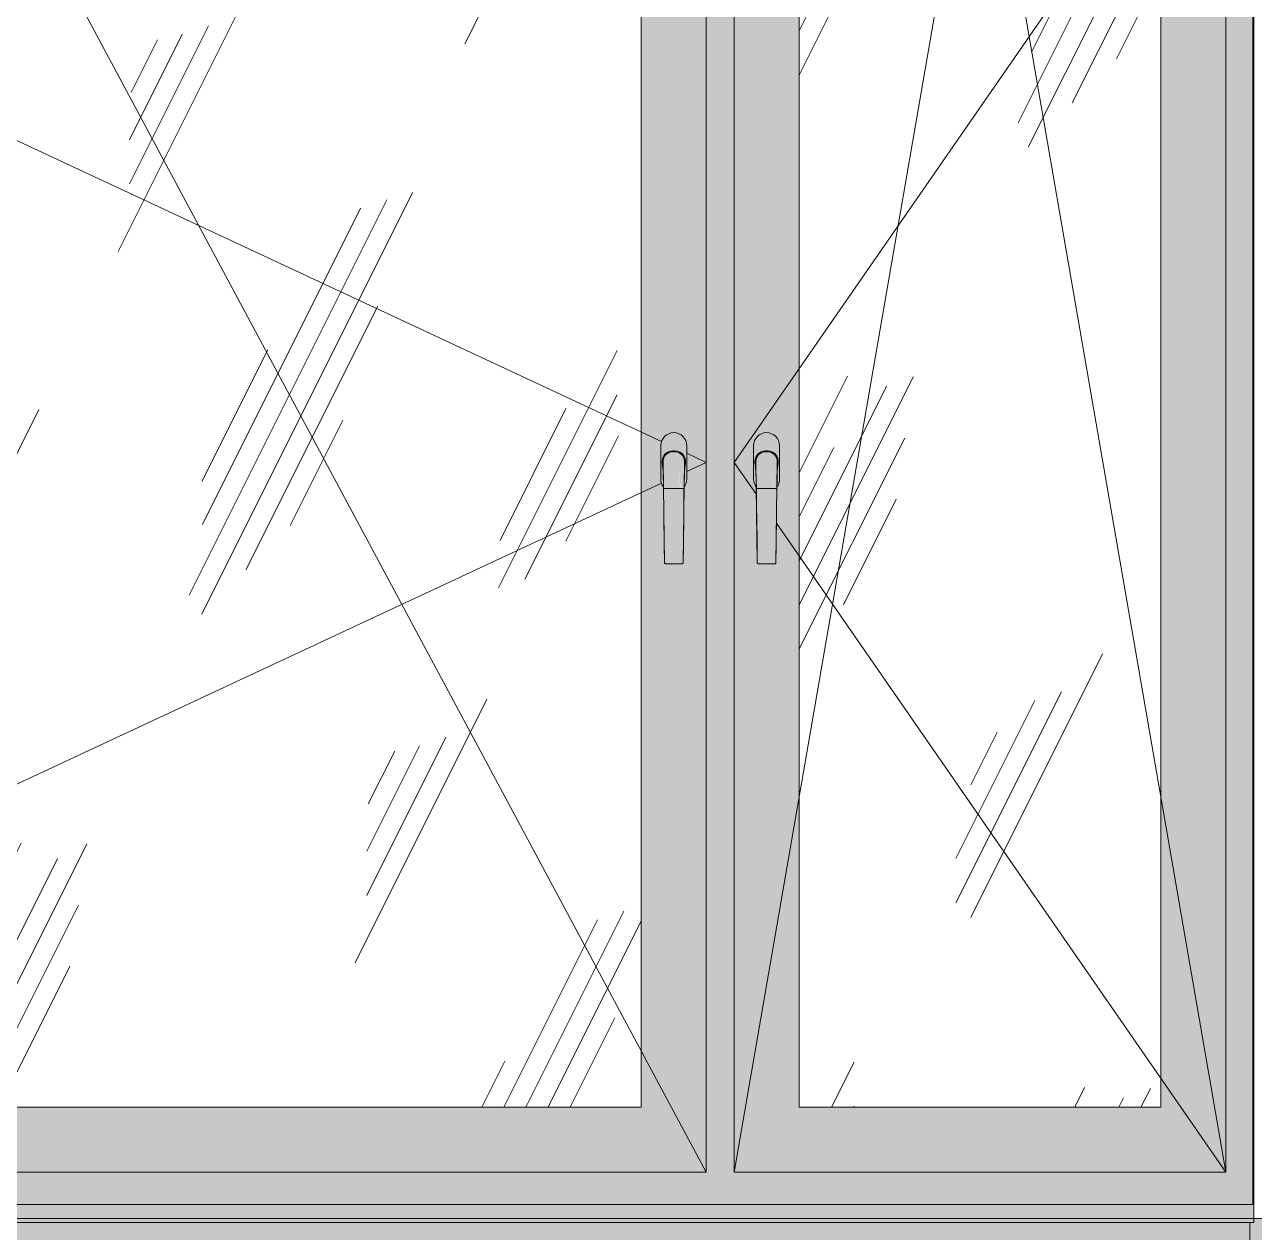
# Model space of a CAD drawing. Header units: millimetres. Extents: x 98018 to 155899, y -1987 to 21700.
# Drawn here: x 115914 to 117239, y 4685 to 5987 of the extents above; entities that cross this region are included whole.
import ezdxf

# ---------------------------------------------------------------- set-up
doc = ezdxf.new("R2010")
doc.units = ezdxf.units.MM
for name, color, linetype, lineweight in [('A-GLAZ', 7, 'Continuous', 9), ('A-WALL-PATT', 7, 'Continuous', 9), ('I-WALL', 7, 'Continuous', 9), ('Знаки', 7, 'Continuous', 9)]:
    doc.layers.add(name, color=color, linetype=linetype, lineweight=lineweight)
pattern_1 = [(63.435, (63.5, 31.75), (-255.5833, 766.7475), [317.5, -190.5, 317.5, -190.5, -403.903]), (63.435, (63.5, 31.75), (-255.5833, 766.7475), [-1016, 127, -276.903]), (63.435, (47.6, 47.6), (-255.5833, 766.7475), [254, -317.5, 190.5, -190.5, -467.403]), (63.435, (47.6, 47.6), (-255.5833, 766.7475), [-952.5, 222.25, -245.153]), (63.435, (47.6, 95.25), (-255.5833, 766.7475), [190.5, -381, 127, -190.5, -530.903]), (63.435, (47.6, 95.25), (-255.5833, 766.7475), [-889, 285.75, -245.153]), (63.435, (95.25, 47.6), (-255.5833, 766.7475), [190.5, -381, 158.75, -6404.653]), (63.435, (142.9, 95.25), (-255.5833, 766.7475), [95.25, -476.25, 63.5, -6499.903]), (63.435, (63.5, 174.6), (-255.5833, 766.7475), [63.5, -476.25, 63.5, -254, -562.653]), (63.435, (63.5, 174.6), (-255.5833, 766.7475), [-857.25, 158.75, -403.903]), (63.435, (349.25, 127), (-255.5833, 766.7475), [317.5, -476.25, 381, -251.503]), (63.435, (349.25, 79.4), (-255.5833, 766.7475), [444.5, -317.5, 476.25, -188.003]), (63.435, (381, 95.25), (-255.5833, 766.7475), [508, -254, 381, -276.903]), (63.435, (428.6, 142.9), (-255.5833, 766.7475), [317.5, -444.5, 254, -403.903]), (63.435, (381, 238.1), (-255.5833, 766.7475), [158.75, -635, 190.5, -435.653]), (63.435, (476.25, 190.5), (-255.5833, 766.7475), [127, -635, 127, -530.903])]

# ---------------------------------------------------------------- blocks, each defined once
blk = doc.blocks.new('120_Окно_СКБ_2Ст_Фрамуга сверху - 120_Окно_СКБ_2Ст_2300х2500_h_ ДОО-23103760-Развертка 2_49-1')
at = {"layer": 'A-GLAZ'}
h = blk.add_hatch(color=256, dxfattribs=at)
h.paths.add_polyline_path([(104605.4, 4715), (105529.2, 4715), (105529.2, 7180), (103271.2, 7180), (103271.2, 5360), (103300.2, 5360), (103300.2, 6280), (104940.2, 6280), (104940.2, 4750), (103300.2, 4750), (103300.2, 5334), (103271.2, 5334), (103271.2, 4720), (103281, 4720), (103281, 4715), (104603, 4715)])
h.paths.add_polyline_path([(104970.2, 4750), (104970.2, 6280), (105500.2, 6280), (105500.2, 4750), (105039.8, 4750)])
h.paths.add_polyline_path([(105040.2, 6330), (103320.2, 6330), (103320.2, 7130), (105480.2, 7130), (105480.2, 6330), (105430.2, 6330)])
h = blk.add_hatch(color=256, dxfattribs=at)
h.paths.add_polyline_path([(104411.7, 4750), (104940.2, 4750), (104940.2, 6280), (103300.2, 6280), (103300.2, 5360), (103370.2, 5360), (103370.2, 6210), (104870.2, 6210), (104870.2, 4820), (103370.2, 4820), (103370.2, 5334), (103300.2, 5334), (103300.2, 4750), (104333.1, 4750)])
h.paths.add_polyline_path([(104901.6, 5405.5), (104896.3, 5405.8), (104895.3, 5406.3), (104895.2, 5406.6), (104894, 5488.8), (104893.1, 5490), (104891.7, 5493.4), (104891.2, 5497), (104891.2, 5533), (104892, 5537.3), (104893.1, 5540), (104895.3, 5542.9), (104898.2, 5545.1), (104902, 5546.6), (104905.2, 5547), (104908.8, 5546.5), (104912.2, 5545.1), (104915.1, 5542.9), (104917.3, 5540), (104918.7, 5536.6), (104919.2, 5533), (104919.2, 5497), (104918.7, 5493.4), (104917.3, 5490), (104916.3, 5488.6), (104916, 5465.4), (104915.1, 5406.3), (104914.1, 5405.7), (104912.2, 5405.5), (104905.2, 5405.5)])
h = blk.add_hatch(color=256, dxfattribs=at)
h.paths.add_polyline_path([(105118.3, 4750), (105500.2, 4750), (105500.2, 6280), (104970.2, 6280), (104970.2, 4750), (105100.2, 4750)])
h.paths.add_polyline_path([(105430.2, 4820), (105040.2, 4820), (105040.2, 6210), (105430.2, 6210), (105430.2, 4927.1)])
h.paths.add_polyline_path([(105001.6, 5405.5), (104996.3, 5405.8), (104995.3, 5406.3), (104995.2, 5406.6), (104994, 5488.8), (104993.1, 5490), (104991.7, 5493.4), (104991.2, 5497), (104991.2, 5533), (104992, 5537.3), (104993.1, 5540), (104995.3, 5542.9), (104998.2, 5545.1), (105001.6, 5546.5), (105005.2, 5547), (105008.8, 5546.5), (105012.2, 5545.1), (105015.1, 5542.9), (105017.3, 5540), (105018.7, 5536.6), (105019.2, 5533), (105019.2, 5497), (105018.7, 5493.4), (105017.3, 5490), (105016.3, 5488.6), (105016, 5465.4), (105015.1, 5406.3), (105014.1, 5405.7), (105012.2, 5405.5), (105005.2, 5405.5)])
h = blk.add_hatch(dxfattribs=at)
h.set_pattern_fill('FP_13', color=256, style=0, pattern_type=2)
h.set_pattern_definition(pattern_1)
h.paths.add_polyline_path([(103370.2, 4820), (104870.2, 4820), (104870.2, 6210), (103370.2, 6210), (103370.2, 5360), (103516, 5360), (103516, 5660), (103481, 5660), (103481, 5700), (103561, 5700), (103561, 5660), (103526, 5660), (103526, 5360), (104111, 5360), (104111, 5334), (103370.2, 5334), (103370.2, 4927.1)])
h = blk.add_hatch(dxfattribs=at)
h.set_pattern_fill('FP_13', color=256, style=0, pattern_type=2)
h.set_pattern_definition(pattern_1)
h.paths.add_polyline_path([(105430.2, 4820), (105430.2, 6210), (105040.2, 6210), (105040.2, 4820), (105353.9, 4820)])
h = blk.add_hatch(color=256, dxfattribs=at)
h.paths.add_polyline_path([(104893.2, 5515.3), (104893.3, 5516.9), (104893.2, 5515.4)])
h.paths.add_polyline_path([(104894.2, 5488.6), (104893.2, 5514.7), (104893.1, 5518.7), (104893.4, 5519), (104893.7, 5519.4), (104894, 5521.1), (104894.9, 5522.6), (104896.7, 5524.6), (104896.9, 5524.2), (104897.4, 5525), (104897.5, 5525.2), (104899.4, 5526.4), (104902.3, 5527.2), (104906.2, 5527.5), (104909.9, 5526.8), (104912.8, 5525.3), (104915, 5523.2), (104916.6, 5520.7), (104917.3, 5518.8), (104917.1, 5518.5), (104917.5, 5517), (104917.3, 5514.7), (104916.7, 5504.3), (104916.3, 5488.6), (104917.3, 5490), (104918.8, 5493.6), (104919.2, 5498.4), (104919.2, 5533), (104918.5, 5537.3), (104917.3, 5540), (104915.1, 5542.9), (104912.2, 5545.1), (104908.8, 5546.5), (104905.2, 5547), (104901.6, 5546.5), (104898.2, 5545.1), (104895.3, 5542.9), (104893.1, 5540), (104891.7, 5536.6), (104891.2, 5533), (104891.2, 5497), (104891.7, 5493.4), (104893.1, 5490), (104894, 5488.8)])
h = blk.add_hatch(color=256, dxfattribs=at)
h.paths.add_polyline_path([(104993.2, 5515.3), (104993.3, 5516.9), (104993.2, 5515.4)])
h.paths.add_polyline_path([(104994.2, 5488.6), (104993.2, 5514.7), (104993.1, 5518.7), (104993.4, 5519), (104993.7, 5519.4), (104994, 5521.1), (104994.9, 5522.6), (104996.7, 5524.6), (104996.9, 5524.2), (104997.4, 5525), (104997.5, 5525.2), (104999.4, 5526.4), (105002.2, 5527.2), (105006.2, 5527.5), (105009.9, 5526.8), (105012.8, 5525.3), (105015, 5523.2), (105016.6, 5520.7), (105017.3, 5518.8), (105017.1, 5518.5), (105017.5, 5517), (105017.3, 5514.7), (105016.7, 5504.3), (105016.3, 5488.6), (105017.3, 5490), (105018.8, 5493.6), (105019.2, 5498.4), (105019.2, 5533), (105018.5, 5537.3), (105017.3, 5540), (105015.1, 5542.9), (105012.2, 5545.1), (105008.4, 5546.6), (105005.2, 5547), (105001.6, 5546.5), (104998.2, 5545.1), (104995.3, 5542.9), (104993.1, 5540), (104991.7, 5536.6), (104991.2, 5533), (104991.2, 5497), (104991.7, 5493.4), (104993.1, 5490), (104994, 5488.8)])
for points in [[(104894.2, 5486.2), (104894.8, 5486.6), (104897.2, 5486.9), (104898.2, 5486.9), (104900.4, 5510.9), (104901.2, 5517.1), (104902.7, 5524.1), (104903.7, 5527.4), (104900.2, 5526.7), (104897.6, 5525.3), (104897.5, 5524.9), (104897.4, 5524.7), (104896.9, 5524.2), (104896.5, 5524.4), (104895.4, 5523.3), (104893.8, 5520.7), (104893.7, 5520.4), (104893.5, 5519.2), (104893.1, 5518.7), (104893.2, 5514.7), (104893.5, 5510.2), (104894.2, 5486.2)], [(104898.2, 5486.9), (104912.2, 5486.9), (104910.1, 5510.6), (104908.9, 5518.8), (104907.7, 5524.1), (104906.2, 5527.5), (104904.1, 5527.2), (104903.1, 5525.1), (104902, 5521.4), (104901.2, 5517.1), (104899.7, 5504.3), (104898.3, 5487.8)], [(104994.2, 5486.2), (104994.8, 5486.6), (104997.2, 5486.9), (104998.2, 5486.9), (105000.4, 5510.9), (105001.2, 5517.1), (105002.7, 5524.1), (105003.7, 5527.4), (105000.2, 5526.7), (104997.6, 5525.3), (104997.5, 5524.9), (104997.4, 5524.7), (104996.9, 5524.2), (104996.5, 5524.4), (104995.4, 5523.3), (104993.8, 5520.7), (104993.7, 5520.4), (104993.5, 5519.2), (104993.1, 5518.7), (104993.2, 5514.7), (104993.5, 5510.2), (104994.2, 5486.2)], [(104998.2, 5486.9), (105012.2, 5486.9), (105010.1, 5510.6), (105008.9, 5518.8), (105007.7, 5524.1), (105006.2, 5527.5), (105004.1, 5527.2), (105003.1, 5525.2), (105002, 5521.4), (105001.2, 5517.1), (104999.7, 5504.3), (104998.3, 5487.8)], [(104898.2, 5405.5), (104898.2, 5486.9), (104894.8, 5486.6), (104894.2, 5486.1), (104895.3, 5406.3), (104896.3, 5405.8), (104897.4, 5405.5)], [(104912.2, 5405.5), (104912.2, 5486.9), (104898.2, 5486.9), (104898.2, 5405.5), (104908.8, 5405.5)], [(104912.2, 5405.5), (104914.3, 5405.8), (104915.1, 5406.3), (104915.2, 5406.6), (104916.1, 5486.4), (104914.5, 5486.8), (104912.2, 5486.9), (104912.2, 5412.5)], [(104916.2, 5485.4), (104916.2, 5485.5), (104916.2, 5485.5)], [(104998.2, 5405.5), (104998.2, 5486.9), (104994.8, 5486.6), (104994.2, 5486.1), (104995.3, 5406.3), (104996.3, 5405.8), (104997.4, 5405.5)], [(105005.7, 5405.5), (105012.2, 5405.5), (105012.2, 5486.9), (104998.2, 5486.9), (104998.2, 5405.5), (105005.2, 5405.5)], [(105012.2, 5405.5), (105014.3, 5405.8), (105015.1, 5406.3), (105015.2, 5406.6), (105016.1, 5486.4), (105014.5, 5486.8), (105012.2, 5486.9), (105012.2, 5412.5)], [(105016.2, 5485.4), (105016.2, 5485.5), (105016.2, 5485.5)]]:
    blk.add_hatch(color=256, dxfattribs=at).paths.add_polyline_path(points)
h = blk.add_hatch(color=256, dxfattribs=at)
h.paths.add_polyline_path([(104916.2, 5486.2), (104917.2, 5512.5), (104917.3, 5518), (104917.3, 5518.8), (104917.3, 5519.2), (104915.6, 5522.6), (104913.9, 5524.5), (104911, 5526.4), (104908.2, 5527.2), (104906.3, 5527.4), (104907.5, 5524.8), (104908.2, 5522.1), (104909.2, 5517.1), (104910.7, 5504.8), (104912.6, 5486.9), (104915.7, 5486.6), (104916.1, 5486.3)])
h.paths.add_polyline_path([(104916.6, 5519.7), (104916.2, 5520.7), (104916.6, 5519.9)])
h = blk.add_hatch(color=256, dxfattribs=at)
h.paths.add_polyline_path([(105016.2, 5486.2), (105017.2, 5512.5), (105017.3, 5518), (105017.3, 5518.8), (105017.3, 5519.2), (105015.6, 5522.6), (105013.9, 5524.5), (105011, 5526.4), (105008.2, 5527.2), (105006.3, 5527.4), (105007.4, 5525.1), (105008.2, 5522.1), (105009.2, 5517.1), (105010.7, 5504.8), (105012.6, 5486.9), (105015.7, 5486.6), (105016.1, 5486.3)])
h.paths.add_polyline_path([(105016.6, 5519.7), (105016.2, 5520.7), (105016.6, 5519.9)])
for p, q in [((103300.2, 6280), (104892, 5537.5)), ((104940.2, 4750), (104120.2, 6280)), ((104940.2, 6280), (104940.2, 4750)), ((104970.2, 4750), (104970.2, 6280)), ((104970.2, 4750), (105235.2, 6280)), ((105500.2, 6280), (104970.2, 5515)), ((105500.2, 4750), (105235.2, 6280)), ((105500.2, 6280), (105500.2, 4750)), ((104870.2, 4820), (104870.2, 6210)), ((105040.2, 6210), (105040.2, 4820)), ((105430.2, 4820), (105430.2, 6210)), ((104891.2, 5533), (104891.2, 5497)), ((104891.2, 5533), (104891.2, 5497)), ((104904.2, 5527.5), (104906.3, 5527.5)), ((104904.2, 5527.5), (104906.2, 5527.5)), ((104919.2, 5497), (104919.2, 5533)), ((104919.2, 5497), (104919.2, 5533)), ((104991.2, 5533), (104991.2, 5497)), ((104991.2, 5533), (104991.2, 5497)), ((105004.2, 5527.5), (105006.3, 5527.5)), ((105004.2, 5527.5), (105006.2, 5527.5)), ((105019.2, 5497), (105019.2, 5533)), ((105019.2, 5497), (105019.2, 5533)), ((104892.7, 5514), (104892.7, 5516)), ((104895.2, 5406.6), (104893.7, 5515.8)), ((104906.3, 5526.5), (104904.2, 5526.5)), ((104916.7, 5516), (104915.2, 5406.6)), ((104917.7, 5516), (104917.7, 5514)), ((104919.2, 5524.8), (104940.2, 5515)), ((104940.2, 5515), (104919.2, 5505.2)), ((104970.2, 5515), (104994.3, 5480.3)), ((104992.7, 5514), (104992.7, 5516)), ((104995.2, 5406.6), (104993.7, 5515.8)), ((105006.3, 5526.5), (105004.2, 5526.5)), ((105016.7, 5516), (105015.2, 5406.6)), ((105017.7, 5516), (105017.7, 5514)), ((104892, 5492.5), (103300.2, 4750)), ((104894.2, 5486.2), (104894.2, 5485.5)), ((104894.2, 5485.5), (104894.2, 5486.2)), ((104894.2, 5485.5), (104894.2, 5485.5)), ((104896.2, 5486.8), (104897.2, 5486.9)), ((104897.2, 5486.9), (104898.2, 5486.9)), ((104912.2, 5486.9), (104898.2, 5486.9)), ((104898.2, 5486.9), (104912.2, 5486.9)), ((104912.2, 5486.9), (104913.3, 5486.9)), ((104913.3, 5486.9), (104914.2, 5486.8)), ((104916.2, 5485.5), (104916.2, 5486.2)), ((104916.2, 5486.2), (104916.2, 5485.5)), ((104994.2, 5486.2), (104994.2, 5485.5)), ((104994.2, 5485.5), (104994.2, 5486.2)), ((104994.2, 5485.5), (104994.2, 5485.5)), ((104996.2, 5486.8), (104997.2, 5486.9)), ((104997.2, 5486.9), (104998.2, 5486.9)), ((105012.2, 5486.9), (104998.2, 5486.9)), ((104998.2, 5486.9), (105012.2, 5486.9)), ((105012.2, 5486.9), (105013.3, 5486.9)), ((105013.3, 5486.9), (105014.2, 5486.8)), ((105016.2, 5485.5), (105016.2, 5486.2)), ((105016.2, 5486.2), (105016.2, 5485.5)), ((105015.8, 5449.3), (105500.2, 4750)), ((104912.2, 5405.5), (104898.2, 5405.5)), ((104912.2, 5405.5), (104898.2, 5405.5)), ((105012.2, 5405.5), (104998.2, 5405.5)), ((105012.2, 5405.5), (104998.2, 5405.5)), ((103370.2, 4820), (104870.2, 4820)), ((105040.2, 4820), (105430.2, 4820)), ((104940.2, 4750), (103300.2, 4750)), ((105500.2, 4750), (104970.2, 4750)), ((105550.2, 4700), (103250.2, 4700))]:
    blk.add_line(p, q, dxfattribs=at)
at = {"layer": 'A-GLAZ', "flags": 128}
for points in [[(104892.7, 5516), (104893.1, 5519), (104894.3, 5521.7), (104896.1, 5524.1), (104898.5, 5526), (104901.2, 5527.1), (104904.2, 5527.5)], [(104906.2, 5527.5), (104909.2, 5527.1), (104912, 5526), (104914.3, 5524.1), (104916.2, 5521.7), (104917.3, 5519), (104917.7, 5516)], [(104992.7, 5516), (104993.1, 5519), (104994.3, 5521.7), (104996.1, 5524.1), (104998.5, 5526), (105001.2, 5527.1), (105004.2, 5527.5)], [(105006.2, 5527.5), (105009.2, 5527.1), (105012, 5526), (105014.3, 5524.1), (105016.2, 5521.7), (105017.3, 5519), (105017.7, 5516)], [(104893.4, 5510.2), (104893.1, 5511), (104892.7, 5514)], [(104917.7, 5514), (104917.3, 5511), (104917.1, 5510.2)], [(104993.4, 5510.2), (104993.1, 5511), (104992.7, 5514)], [(105017.7, 5514), (105017.3, 5511), (105017.1, 5510.2)], [(104893.1, 5511.2), (104893.2, 5510.8), (104893.4, 5509), (104893.6, 5504.9), (104893.7, 5501.8), (104893.9, 5498.3), (104894, 5494.6), (104894.2, 5488.2), (104894.2, 5485.5)], [(104917.3, 5511.2), (104917.2, 5510.8), (104917.1, 5509), (104916.8, 5504.9), (104916.7, 5501.8), (104916.6, 5498.3), (104916.5, 5494.6), (104916.3, 5488.2), (104916.2, 5485.5)], [(104993.1, 5511.2), (104993.2, 5510.8), (104993.4, 5509), (104993.6, 5504.9), (104993.7, 5501.8), (104993.9, 5498.3), (104994, 5494.6), (104994.2, 5488.2), (104994.2, 5485.5)], [(105017.3, 5511.2), (105017.2, 5510.8), (105017.1, 5509), (105016.8, 5504.9), (105016.7, 5501.8), (105016.6, 5498.3), (105016.5, 5494.6), (105016.3, 5488.2), (105016.2, 5485.5)], [(104898.2, 5486.9), (104897.2, 5486.9), (104896.2, 5486.8), (104895.4, 5486.7), (104894.8, 5486.6), (104894.4, 5486.4), (104894.2, 5486.2)], [(104894.2, 5486.2), (104894.4, 5486.4), (104894.8, 5486.6)], [(104894.2, 5485.5), (104894.5, 5463.7), (104894.6, 5457.5)], [(104894.8, 5486.6), (104895.4, 5486.7), (104896.2, 5486.8)], [(104916.2, 5486.2), (104916.1, 5486.4), (104915.7, 5486.6), (104915, 5486.7), (104914.2, 5486.8), (104913.3, 5486.9), (104912.2, 5486.9)], [(104914.2, 5486.8), (104915, 5486.7), (104915.7, 5486.6)], [(104915.7, 5486.6), (104916.1, 5486.4), (104916.2, 5486.2)], [(104916.2, 5485.5), (104915.9, 5463.7), (104915.9, 5457.5)], [(104998.2, 5486.9), (104997.2, 5486.9), (104996.2, 5486.8), (104995.4, 5486.7), (104994.8, 5486.6), (104994.4, 5486.4), (104994.2, 5486.2)], [(104994.2, 5486.2), (104994.4, 5486.4), (104994.8, 5486.6)], [(104994.2, 5485.5), (104994.5, 5463.7), (104994.6, 5457.5)], [(104994.8, 5486.6), (104995.4, 5486.7), (104996.2, 5486.8)], [(105016.2, 5486.2), (105016.1, 5486.4), (105015.7, 5486.6), (105015, 5486.7), (105014.2, 5486.8), (105013.3, 5486.9), (105012.2, 5486.9)], [(105014.2, 5486.8), (105015, 5486.7), (105015.7, 5486.6)], [(105015.7, 5486.6), (105016.1, 5486.4), (105016.2, 5486.2)], [(105016.2, 5485.5), (105015.9, 5463.7), (105015.9, 5457.5)], [(104895.2, 5406.6), (104895, 5426.5), (104894.6, 5457.2), (104894.6, 5457.5)], [(104915.2, 5406.6), (104915.5, 5426.5), (104915.9, 5457.2), (104915.9, 5457.5)], [(104995.2, 5406.6), (104995, 5426.5), (104994.6, 5457.2), (104994.6, 5457.5)], [(105015.2, 5406.6), (105015.5, 5426.5), (105015.9, 5457.2), (105015.9, 5457.5)], [(104898.2, 5405.5), (104897.4, 5405.5), (104896.7, 5405.6), (104896.1, 5405.8), (104895.6, 5406), (104895.3, 5406.3), (104895.2, 5406.6)], [(104915.2, 5406.6), (104915.1, 5406.3), (104914.8, 5406), (104914.3, 5405.8), (104913.7, 5405.6), (104913, 5405.5), (104912.2, 5405.5)], [(104998.2, 5405.5), (104997.4, 5405.5), (104996.7, 5405.6), (104996.1, 5405.8), (104995.6, 5406), (104995.3, 5406.3), (104995.2, 5406.6)], [(105015.2, 5406.6), (105015.1, 5406.3), (105014.8, 5406), (105014.3, 5405.8), (105013.7, 5405.6), (105013, 5405.5), (105012.2, 5405.5)]]:
    blk.add_lwpolyline(points, dxfattribs=at)
at = {"layer": 'A-GLAZ'}
for centre, radius, start, end in [((104905.2, 5533), 14, 0, 180), ((104905.2, 5533), 14, 0, 180), ((105005.2, 5533), 14, 0, 180), ((105005.2, 5533), 14, 360, 180), ((104904.2, 5516), 11.5, 90.2744, 204.8614), ((104906.2, 5516), 11.5, 335.1322, 89.7256), ((105004.2, 5516), 11.5, 90.2744, 204.8614), ((105006.2, 5516), 11.5, 335.1322, 89.7256), ((104904.2, 5516), 10.5, 90.2744, 181.3109), ((104906.2, 5516), 10.5, 0.0023, 89.7256), ((105004.2, 5516), 10.5, 90.2744, 181.3109), ((105006.2, 5516), 10.5, 0.0023, 89.7256), ((104905.2, 5497), 14, 180, 217.3919), ((104905.2, 5497), 14, 180, 217.174), ((104905.2, 5497), 14, 322.6053, 0), ((104905.2, 5497), 14, 322.826, 0), ((105005.2, 5497), 14, 180, 217.3919), ((105005.2, 5497), 14, 180, 217.174), ((105005.2, 5497), 14, 322.6053, 0), ((105005.2, 5497), 14, 322.826, 0)]:
    blk.add_arc(centre, radius, start, end, dxfattribs=at)
for centre, major_axis, start_param, end_param in [((104898.2, 5406.6), (-3, 0), 0.00131, 1.569486), ((104912.2, 5406.6), (3, 0), 4.713699, 6.278048), ((104998.2, 5406.6), (3, 0), 3.142903, 4.711079), ((105012.2, 5406.6), (3, 0), 4.713699, 6.278048)]:
    blk.add_ellipse(centre, major_axis=major_axis, ratio=0.374607, start_param=start_param, end_param=end_param, dxfattribs=at)
blk = doc.blocks.new('Зашивка радиатора_ с перфорацией М7_1 - Зашивка радиатора_ с перфорацией М7_1-31137119-Развертка 2_49-1')
at = {"layer": 'Знаки'}
blk.add_hatch(color=256, dxfattribs=at).paths.add_polyline_path([(104882.8, 4695.8), (105530.5, 4695.8), (105530.5, 4715), (103281, 4715), (103281, 4697.9), (103270.5, 4697.9), (103270.5, 4695.8), (104843.5, 4695.8)])
for p, q in [((103281, 4715), (105530.5, 4715)), ((105530.5, 4715), (105530.5, 4695.8)), ((105530.5, 4695.8), (103270.5, 4695.8))]:
    blk.add_line(p, q, dxfattribs=at)
blk = doc.blocks.new('Зашивка_ торцевая панель - Зашивка_ торцевая панель Т2-V50-Развертка 2_49-1')
at = {"layer": 'Знаки'}
for points in [[(105549, 4650), (105549, 4700), (105530.5, 4700), (105530.5, 4695.8), (105526, 4695.8), (105526, 4665), (105530.5, 4665), (105530.5, 4650)], [(105530.5, 4330), (105549, 4330), (105549, 4650), (105530.5, 4650), (105530.5, 4350)], [(105529, 4200), (105549, 4200.2), (105549, 4330), (105530.5, 4330), (105530.5, 4295), (105526, 4295), (105526, 4200)]]:
    blk.add_hatch(color=256, dxfattribs=at).paths.add_polyline_path(points)
for p, q in [((105526, 4665), (105526, 4695.8)), ((105549, 4700), (105530.5, 4700)), ((105526, 4200), (105526, 4295))]:
    blk.add_line(p, q, dxfattribs=at)

msp = doc.modelspace()

# ---------------------------------------------------------------- hatches: boundary and pattern name
at = {"layer": 'A-WALL-PATT'}
h = msp.add_hatch(color=256, dxfattribs=at)
h.paths.add_polyline_path([(117062, 4200), (117234.1, 4200), (117234.1, 4295), (114990.8, 4295), (114990.8, 4200), (116904.9, 4200)])
h.paths.add_polyline_path([(112903.1, 4200), (113726.8, 4200), (113726.8, 4300), (112903.1, 4300), (112903.1, 4205.8)])
h.paths.add_polyline_path([(114392.3, 4200), (114966.8, 4200), (114966.8, 4300), (113750.8, 4300), (113750.8, 4200), (113764.2, 4200)])
h.paths.add_polyline_path([(117008.6, 4350), (117013.7, 4350.7), (117018.6, 4352.7), (117022.7, 4355.9), (117026, 4360.3), (117027.9, 4365), (117028.6, 4370), (117027.9, 4375.2), (117025.9, 4380), (117022.7, 4384.1), (117018.2, 4387.5), (117013.6, 4389.3), (117008.6, 4390), (117003.4, 4389.3), (116998.6, 4387.3), (116994.4, 4384.1), (116991.3, 4380), (116989.3, 4375.2), (116988.6, 4370), (116989.3, 4364.8), (116991.3, 4360), (116994.4, 4355.9), (116998.6, 4352.7), (117003.4, 4350.7)])
h.paths.add_polyline_path([(115208.6, 4350), (115213.7, 4350.7), (115218.6, 4352.7), (115222.7, 4355.9), (115226, 4360.3), (115227.9, 4365), (115228.6, 4370), (115227.9, 4375.2), (115225.9, 4380), (115222.7, 4384.1), (115218.2, 4387.5), (115213.6, 4389.3), (115208.6, 4390), (115203.4, 4389.3), (115198.6, 4387.3), (115194.4, 4384.1), (115191.3, 4380), (115189.3, 4375.2), (115188.6, 4370), (115189.3, 4364.8), (115191.3, 4360), (115194.4, 4355.9), (115198.6, 4352.7), (115203.4, 4350.7)])
h.paths.add_polyline_path([(115308.6, 4360), (115311.2, 4360.3), (115313.6, 4361.3), (115315.6, 4362.9), (115317.2, 4365), (115318.2, 4367.4), (115318.6, 4370), (115318.2, 4372.6), (115316.6, 4375.8), (115315.6, 4377.1), (115313.6, 4378.7), (115311.2, 4379.7), (115308.6, 4380), (115306, 4379.7), (115303.6, 4378.7), (115301.5, 4377.1), (115299.9, 4375), (115298.8, 4371.6), (115298.6, 4370), (115298.9, 4367.4), (115300, 4364.8), (115301.5, 4362.9), (115303.6, 4361.3), (115306, 4360.3), (115307.6, 4360.1)])
h.paths.add_polyline_path([(117108.6, 4360), (117111.2, 4360.3), (117113.6, 4361.3), (117115.6, 4362.9), (117117.2, 4365), (117118.2, 4367.4), (117118.6, 4370), (117118.2, 4372.6), (117117.2, 4375), (117115.6, 4377.1), (117113.6, 4378.7), (117111.2, 4379.7), (117108.6, 4380), (117106, 4379.7), (117103.6, 4378.7), (117101.5, 4377.1), (117099.9, 4375), (117098.9, 4372.6), (117098.6, 4370), (117098.9, 4367.4), (117100, 4364.8), (117101.5, 4362.9), (117103.6, 4361.3), (117106, 4360.3)])
h.paths.add_polyline_path([(115108.6, 4425), (115113.7, 4425.7), (115118.6, 4427.7), (115122.7, 4430.9), (115125.9, 4435), (115127.9, 4440), (115128.6, 4445), (115127.9, 4450.2), (115125.9, 4455), (115122.7, 4459.1), (115118.2, 4462.5), (115113.6, 4464.3), (115108.6, 4465), (115103.4, 4464.3), (115098.6, 4462.3), (115094.4, 4459.1), (115091.3, 4455), (115089.3, 4450.2), (115088.6, 4445), (115089.6, 4439), (115091.3, 4435), (115094.4, 4430.9), (115098.6, 4427.7), (115103.4, 4425.7)])
h.paths.add_polyline_path([(115208.6, 4435), (115211.2, 4435.3), (115213.7, 4436.5), (115215.6, 4437.9), (115217.2, 4440), (115218.2, 4442.4), (115218.6, 4445), (115218.2, 4447.6), (115217.2, 4450), (115215.6, 4452.1), (115213.6, 4453.7), (115211.2, 4454.7), (115208.6, 4455), (115206, 4454.7), (115203.6, 4453.7), (115201.5, 4452.1), (115199.9, 4450), (115198.9, 4447.6), (115198.6, 4445), (115198.9, 4442.4), (115200, 4439.8), (115201.5, 4437.9), (115203.6, 4436.3), (115206, 4435.3)])
h.paths.add_polyline_path([(117008.6, 4435), (117011.2, 4435.3), (117013.7, 4436.5), (117015.6, 4437.9), (117017.2, 4440), (117018.2, 4442.4), (117018.6, 4445), (117018.2, 4447.6), (117017.2, 4450), (117015.6, 4452.1), (117013.6, 4453.7), (117011.2, 4454.7), (117008.6, 4455), (117006, 4454.7), (117003.6, 4453.7), (117001.5, 4452.1), (116999.9, 4450), (116998.9, 4447.6), (116998.6, 4445), (116998.9, 4442.4), (117000, 4439.8), (117001.5, 4437.9), (117003.6, 4436.3), (117006, 4435.3)])
h.paths.add_polyline_path([(115308.6, 4505.7), (115313.7, 4506.4), (115318.6, 4508.4), (115322.7, 4511.5), (115325.9, 4515.7), (115327.9, 4520.5), (115328.6, 4525.7), (115327.9, 4530.9), (115325.9, 4535.7), (115322.7, 4539.8), (115318.6, 4543), (115313.7, 4545), (115308.6, 4545.7), (115303.4, 4545), (115298.6, 4543), (115294.4, 4539.8), (115291.3, 4535.7), (115289.3, 4530.9), (115288.6, 4525.7), (115289.3, 4520.5), (115291.3, 4515.7), (115295.3, 4510.9), (115298.6, 4508.4), (115303.4, 4506.4), (115306, 4506)])
h.paths.add_polyline_path([(117108.6, 4505.7), (117113.7, 4506.4), (117118.6, 4508.4), (117122.7, 4511.5), (117125.9, 4515.7), (117127.9, 4520.5), (117128.6, 4525.7), (117127.9, 4530.9), (117125.9, 4535.7), (117122.7, 4539.8), (117118.6, 4543), (117113.7, 4545), (117108.6, 4545.7), (117103.4, 4545), (117098.6, 4543), (117094.4, 4539.8), (117091.3, 4535.7), (117089.3, 4530.9), (117088.6, 4525.7), (117089.3, 4520.5), (117091.3, 4515.7), (117094.4, 4511.5), (117098.6, 4508.4), (117103.4, 4506.4), (117106, 4506)])
h.paths.add_polyline_path([(115108.6, 4510), (115111.2, 4510.3), (115113.7, 4511.5), (115115.6, 4512.9), (115117.2, 4515), (115118.2, 4517.4), (115118.6, 4520), (115118.2, 4522.6), (115117.2, 4525), (115115.6, 4527.1), (115113.6, 4528.7), (115111.2, 4529.7), (115108.6, 4530), (115106, 4529.7), (115103.6, 4528.7), (115101.5, 4527.1), (115099.9, 4525), (115098.9, 4522.6), (115098.6, 4520), (115099, 4517.2), (115099.9, 4515), (115101.5, 4512.9), (115103.6, 4511.3), (115106, 4510.3)])
h.paths.add_polyline_path([(117008.6, 4585), (117011.2, 4585.3), (117013.6, 4586.3), (117015.6, 4587.9), (117017.2, 4590), (117018.2, 4592.4), (117018.6, 4595), (117018.2, 4597.6), (117017.2, 4600), (117015.6, 4602.1), (117013.6, 4603.7), (117011.2, 4604.7), (117008.6, 4605), (117006, 4604.7), (117003.6, 4603.7), (117001.5, 4602.1), (116999.9, 4600), (116998.9, 4597.6), (116998.6, 4595), (116998.9, 4592.4), (116999.9, 4590), (117001.5, 4587.9), (117003.6, 4586.3), (117006, 4585.3)])
h.paths.add_polyline_path([(115208.6, 4585), (115211.2, 4585.3), (115213.6, 4586.3), (115215.6, 4587.9), (115217.2, 4590), (115218.2, 4592.4), (115218.6, 4595), (115218.2, 4597.6), (115217.2, 4600), (115215.6, 4602.1), (115213.6, 4603.7), (115211.2, 4604.7), (115208.6, 4605), (115206, 4604.7), (115203.6, 4603.7), (115201.5, 4602.1), (115199.9, 4600), (115198.9, 4597.6), (115198.6, 4595), (115198.9, 4592.4), (115199.9, 4590), (115201.5, 4587.9), (115203.6, 4586.3), (115206, 4585.3)])
h.paths.add_polyline_path([(116826.4, 4665), (117234.1, 4665), (117234.1, 4695.8), (114990.8, 4695.8), (114990.8, 4665), (116747.9, 4665)])
h.paths.add_polyline_path([(112939.8, 4670), (113726.8, 4670), (113726.8, 4700), (112903.1, 4700), (112903.1, 4670)])
h.paths.add_polyline_path([(114833.5, 4670), (114966.8, 4670), (114966.8, 4697.9), (113750.8, 4697.9), (113750.8, 4670), (114392.3, 4670)])
h.paths.add_polyline_path([(113764.2, 4720), (114958.3, 4720), (114958.3, 5334), (114639.1, 5334), (114639.1, 5360), (114958.3, 5360), (114958.3, 7200), (117257.1, 7200), (117257.1, 7651), (117258.1, 7651), (117258.1, 8100), (112879.1, 8100), (112879.1, 7200), (113758.1, 7200), (113758.1, 4720)])
at = {"layer": 'I-WALL'}
msp.add_hatch(color=256, dxfattribs=at).paths.add_polyline_path([(117238.3, 4715), (117238.3, 7200), (117237.3, 7200), (117237.3, 4715)])

# ---------------------------------------------------------------- linework, layer by layer
for p, q in [((117237.3, 4715), (117237.3, 7200)), ((117238.3, 4715), (117238.3, 7200))]:
    msp.add_line(p, q, dxfattribs=at)

# ---------------------------------------------------------------- block references
at = {"layer": 'A-GLAZ'}
msp.add_blockref('120_Окно_СКБ_2Ст_Фрамуга сверху - 120_Окно_СКБ_2Ст_2300х2500_h_ ДОО-23103760-Развертка 2_49-1', (11708.1, 0), dxfattribs=at)
at = {"layer": 'Знаки'}
for name in ['Зашивка радиатора_ с перфорацией М7_1 - Зашивка радиатора_ с перфорацией М7_1-31137119-Развертка 2_49-1', 'Зашивка_ торцевая панель - Зашивка_ торцевая панель Т2-V50-Развертка 2_49-1']:
    msp.add_blockref(name, (11708.1, 0), dxfattribs=at)

doc.saveas('drawing.dxf')
